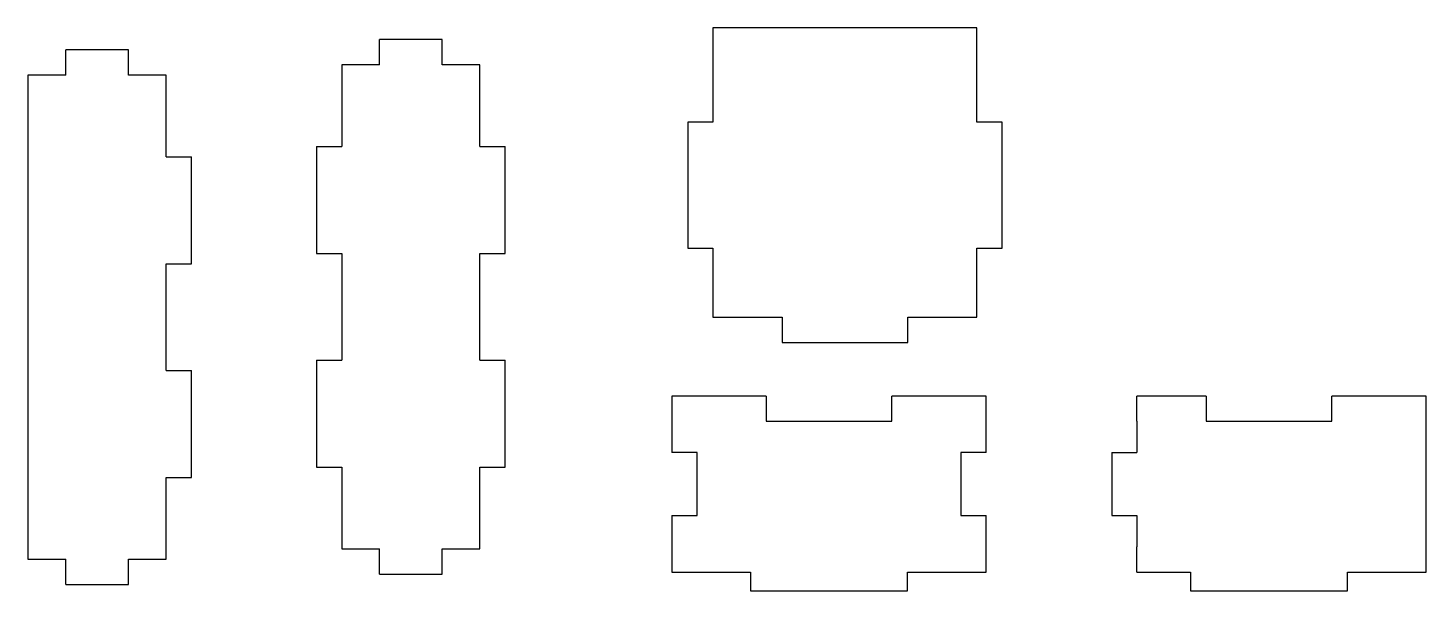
# Model space of a CAD drawing. Header units: millimetres. Extents: x 21 to 243, y -10 to 80.
import ezdxf

# ---------------------------------------------------------------- set-up
doc = ezdxf.new("R2010")
doc.units = ezdxf.units.MM
doc.layers.add('layer 1', color=5, linetype='Continuous', lineweight=25, true_color=0x0000ff)

msp = doc.modelspace()

# ---------------------------------------------------------------- linework, layer by layer
at = {"layer": 'layer 1'}
for p, q in [((86.92, 78.16), (76.92, 78.16)), ((76.92, 74.16), (76.92, 78.16)), ((86.92, 74.16), (86.92, 78.16)), ((172, 80), (130, 80)), ((130, 80), (130, 65)), ((172, 65), (172, 80)), ((37, 76.5), (27, 76.5)), ((27, 72.5), (27, 76.5)), ((37, 72.5), (37, 76.5)), ((76.92, 74.16), (70.92, 74.16)), ((70.92, 74.16), (70.92, 61.16)), ((92.92, 74.16), (86.92, 74.16)), ((92.92, 61.16), (92.92, 74.16)), ((27, 72.5), (21, 72.5)), ((21, 72.5), (21, -4.5)), ((43, 72.5), (37, 72.5)), ((43, 59.5), (43, 72.5)), ((130, 65), (126, 65)), ((126, 65), (126, 45)), ((176, 65), (172, 65)), ((176, 45), (176, 65)), ((66.92, 61.16), (66.92, 44.16)), ((66.92, 61.16), (70.92, 61.16)), ((92.92, 61.16), (96.92, 61.16)), ((96.92, 44.16), (96.92, 61.16)), ((43, 59.5), (47, 59.5)), ((47, 42.5), (47, 59.5)), ((126, 45), (130, 45)), ((130, 45), (130, 34)), ((172, 34), (172, 45)), ((172, 45), (176, 45)), ((43, 25.5), (43, 42.5)), ((43, 42.5), (47, 42.5)), ((66.92, 44.16), (70.92, 44.16)), ((70.92, 44.16), (70.92, 27.16)), ((92.92, 27.16), (92.92, 44.16)), ((92.92, 44.16), (96.92, 44.16)), ((130, 34), (141, 34)), ((141, 34), (141, 30)), ((161, 34), (172, 34)), ((161, 30), (161, 34)), ((141, 30), (161, 30)), ((66.92, 27.16), (66.92, 10.16)), ((66.92, 27.16), (70.92, 27.16)), ((92.92, 27.16), (96.92, 27.16)), ((96.92, 10.16), (96.92, 27.16)), ((43, 25.5), (47, 25.5)), ((47, 8.5), (47, 25.5)), ((138.46, 21.46), (123.46, 21.46)), ((123.46, 21.46), (123.46, 12.46)), ((138.46, 21.46), (138.46, 17.46)), ((173.46, 21.46), (158.46, 21.46)), ((158.46, 17.46), (158.46, 21.46)), ((173.46, 12.46), (173.46, 21.46)), ((208.46, 21.46), (197.46, 21.46)), ((197.46, 17.46), (197.46, 21.46)), ((208.46, 21.46), (208.46, 17.46)), ((239.46, 21.46), (228.46, 21.46)), ((228.46, 17.46), (228.46, 21.46)), ((243.46, 21.46), (239.46, 21.46)), ((243.46, -6.54), (243.46, 21.46)), ((138.46, 17.46), (158.46, 17.46)), ((208.46, 17.46), (228.46, 17.46)), ((127.46, 12.46), (123.46, 12.46)), ((127.46, 2.46), (127.46, 12.46)), ((173.46, 12.46), (169.46, 12.46)), ((169.46, 12.46), (169.46, 2.46)), ((193.46, 12.46), (193.46, 2.46)), ((193.46, 12.46), (197.46, 12.46)), ((66.92, 10.16), (70.92, 10.16)), ((70.92, 10.16), (70.92, -2.84)), ((92.92, -2.84), (92.92, 10.16)), ((92.92, 10.16), (96.92, 10.16)), ((43, -4.5), (43, 8.5)), ((43, 8.5), (47, 8.5)), ((123.46, 2.46), (123.46, -6.54)), ((123.46, 2.46), (127.46, 2.46)), ((169.46, 2.46), (173.46, 2.46)), ((173.46, -6.54), (173.46, 2.46)), ((193.46, 2.46), (197.46, 2.46)), ((70.92, -2.84), (76.92, -2.84)), ((76.92, -6.84), (76.92, -2.84)), ((86.92, -2.84), (92.92, -2.84)), ((86.92, -6.84), (86.92, -2.84)), ((197.46, -6.54), (197.46, -2.54)), ((21, -4.5), (27, -4.5)), ((27, -8.5), (27, -4.5)), ((37, -4.5), (43, -4.5)), ((37, -8.5), (37, -4.5)), ((123.46, -6.54), (135.96, -6.54)), ((135.96, -6.54), (135.96, -9.54)), ((160.96, -6.54), (173.46, -6.54)), ((160.96, -9.54), (160.96, -6.54)), ((197.46, -6.54), (205.96, -6.54)), ((205.96, -6.54), (205.96, -9.54)), ((230.96, -6.54), (239.46, -6.54)), ((230.96, -9.54), (230.96, -6.54)), ((239.46, -6.54), (243.46, -6.54)), ((27, -8.5), (37, -8.5)), ((76.92, -6.84), (86.92, -6.84)), ((135.96, -9.54), (160.96, -9.54)), ((205.96, -9.54), (230.96, -9.54))]:
    msp.add_line(p, q, dxfattribs=at)
at = {"layer": 'layer 1', "flags": 128}
for points in [[(197.46, 17.46), (197.46, 12.46)], [(197.46, 2.46), (197.46, -2.54)]]:
    msp.add_lwpolyline(points, dxfattribs=at)

doc.saveas('drawing.dxf')
